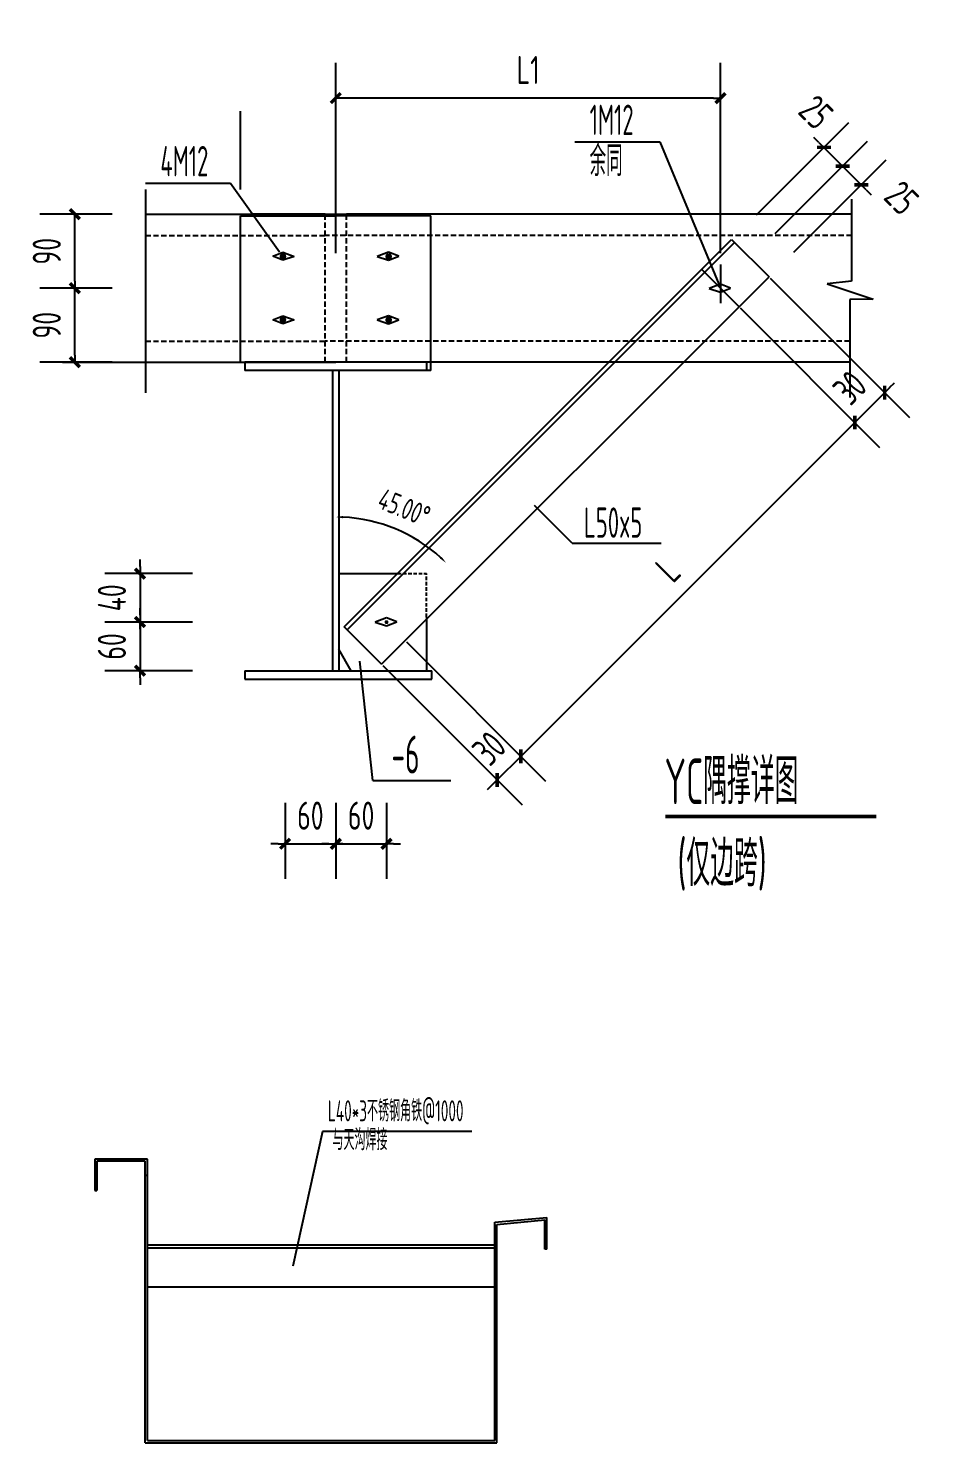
# Model space of a CAD drawing. Extents: x -138012 to 2129925, y -311560 to 0.
# Drawn here: x 1512962 to 1525783, y -178282 to -158155 of the extents above; entities that cross this region are included whole.
import ezdxf
from ezdxf.enums import TextEntityAlignment as Align

# ---------------------------------------------------------------- set-up
doc = ezdxf.new("R2010")
doc.units = 0
doc.header["$LTSCALE"] = 1000
doc.header["$MEASUREMENT"] = 0
doc.linetypes.add('CENTER', pattern=[1.2, 1, -0.1, 0, -0.1])
doc.linetypes.add('HIDDEN', pattern=[0.375, 0.25, -0.125])
doc.layers.get('0').update_dxf_attribs({"linetype": 'CONTINUOUS'})
doc.layers.get('Defpoints').update_dxf_attribs({"linetype": 'CONTINUOUS'})
for name, color, linetype in [('122', 8, 'CONTINUOUS'), ('DIM', 3, 'CONTINUOUS'), ('PUB_TEXT', 7, 'CONTINUOUS'), ('TEXT', 7, 'CONTINUOUS'), ('THICK', 6, 'CONTINUOUS'), ('TK', 4, 'CONTINUOUS')]:
    doc.layers.add(name, color=color, linetype=linetype)
doc.styles.add('DIM_FONT', font='SIMPLEX.shx', dxfattribs={"width": 0.8})
doc.styles.add('TSSD_REIN', font='tssdeng.shx', dxfattribs={"width": 0.7, "bigfont": 'tssdchn.shx'})
doc.dimstyles.new('DIMN', dxfattribs={"dimtxt": 300, "dimasz": 1, "dimexe": 250, "dimexo": 300, "dimgap": 150, "dimtad": 1, "dimdec": 0, "dimzin": 0, "dimdsep": 46, "dimtxsty": 'DIM_FONT', "dimblk": '_DIMX', "dimcen": 0.09, "dimclrt": 7, "dimadec": 0, "dimazin": 0, "dimtfac": 1, "dimtdec": 0, "dimtix": 1, "dimtmove": 2, "dimatfit": 3, "dimldrblk": '_DIMX', "dimfxl": 0, "dimtolj": 1, "dimtzin": 0, "dimarcsym": 0})
doc.dimstyles.new('TSSD_10_200', dxfattribs={"dimtxt": 450, "dimasz": 100, "dimexe": 500, "dimexo": 500, "dimgap": 200, "dimtad": 1, "dimdec": 0, "dimlfac": 0.05, "dimzin": 0, "dimdsep": 46, "dimtxsty": 'TSSD_REIN', "dimblk": '_TSDBK', "dimcen": 0, "dimclrt": 7, "dimadec": 0, "dimazin": 0, "dimtfac": 1, "dimtdec": 0, "dimtix": 1, "dimtmove": 2, "dimatfit": 3, "dimfxl": 0, "dimtolj": 1, "dimtzin": 0, "dimarcsym": 0})

# ---------------------------------------------------------------- blocks, each defined once
blk = doc.blocks.new('_TSDBK')
blk.add_line((-1, 0), (0, 0))
at = {"const_width": 0.5}
blk.add_lwpolyline([(-0.7, -0.7), (0.7, 0.7)], dxfattribs=at)
blk = doc.blocks.new('*D117')
at = {"layer": 'Defpoints', "color": 0}
for p in [(1523160, -161356), (1522735, -161782), (1525143, -163339)]:
    blk.add_point(p, dxfattribs=at)
at = {"layer": 'DIM', "color": 0, "lineweight": -2}
for p, q in [((1523514, -161710), (1525496, -163693)), ((1523088, -162135), (1525071, -164118)), ((1525213, -163268), (1525284, -163198)), ((1524717, -163764), (1525143, -163339)), ((1524647, -163835), (1524576, -163906))]:
    blk.add_line(p, q, dxfattribs=at)
at = {"layer": 'DIM', "color": 0, "lineweight": -2, "xscale": 100, "yscale": 100, "zscale": 100}
for p, rotation in [((1525143, -163339), 224.9999999999843), ((1524717, -163764), 44.99999999998433)]:
    blk.add_blockref('_TSDBK', p, dxfattribs=dict(at, rotation=rotation))
at = {"layer": 'DIM', "color": 7, "insert": (1524647, -163269), "char_height": 400, "attachment_point": 5, "rotation": 45, "style": 'TSSD_REIN'}
blk.add_mtext('\\A1;30', dxfattribs=at)
blk = doc.blocks.new('*D118')
at = {"layer": 'Defpoints', "color": 0}
for p in [(1522736, -161783), (1524717, -163764), (1517985, -166533)]:
    blk.add_point(p, dxfattribs=at)
at = {"layer": 'DIM', "color": 0, "lineweight": -2}
for p, q in [((1523090, -162136), (1525071, -164118)), ((1520038, -168444), (1524647, -163835)), ((1518339, -166887), (1520320, -168868))]:
    blk.add_line(p, q, dxfattribs=at)
at = {"layer": 'DIM', "color": 0, "lineweight": -2, "xscale": 100, "yscale": 100, "zscale": 100}
for p, rotation in [((1524717, -163764), 45.0000000000323), ((1519967, -168515), 225.0000000000323)]:
    blk.add_blockref('_TSDBK', p, dxfattribs=dict(at, rotation=rotation))
at = {"layer": 'DIM', "color": 7, "insert": (1522059, -165857), "char_height": 400, "attachment_point": 5, "rotation": 45, "style": 'TSSD_REIN'}
blk.add_mtext('\\A1;L', dxfattribs=at)
blk = doc.blocks.new('*D119')
at = {"color": 0, "lineweight": -2}
blk.add_arc((1517335, -167325), 2216, 47.5863, 87.4137, dxfattribs=at)
at = {"color": 0}
for points in [[(1517435, -165128), (1517436, -165095), (1517335, -165109)], [(1518841, -165677), (1518818, -165701), (1518902, -165758)]]:
    blk.add_solid(points, dxfattribs=at)
at = {"layer": 'Defpoints', "color": 0}
for p in [(1517335, -158155), (1523558, -161102), (1518443, -165406), (1517632, -167028), (1517335, -169206)]:
    blk.add_point(p, dxfattribs=at)
at = {"color": 7, "insert": (1518309, -164974), "char_height": 300, "attachment_point": 5, "rotation": 337.5, "style": 'TSSD_REIN'}
blk.add_mtext('\\A1;45.00°', dxfattribs=at)
blk = doc.blocks.new('_DIMX')
blk.add_line((-150, 0), (150, 0))
at = {"const_width": 50}
blk.add_lwpolyline([(-70, -70), (70, 70)], dxfattribs=at)
blk = doc.blocks.new('*D120')
at = {"layer": 'Defpoints', "color": 0}
for p in [(1516614, -168677), (1517335, -168677), (1517335, -169759)]:
    blk.add_point(p, dxfattribs=at)
at = {"layer": 'DIM', "color": 0, "lineweight": -2}
for p, q in [((1516614, -169177), (1516614, -170259)), ((1517335, -169177), (1517335, -170259)), ((1516514, -169759), (1516414, -169759)), ((1516614, -169759), (1517335, -169759)), ((1517435, -169759), (1517535, -169759))]:
    blk.add_line(p, q, dxfattribs=at)
at = {"layer": 'DIM', "color": 0, "lineweight": -2, "xscale": 100, "yscale": 100, "zscale": 100}
blk.add_blockref('_TSDBK', (1516614, -169759), dxfattribs=at)
at = {"layer": 'DIM', "color": 0, "lineweight": -2, "xscale": 100, "yscale": 100, "zscale": 100, "rotation": 180}
blk.add_blockref('_TSDBK', (1517335, -169759), dxfattribs=at)
at = {"layer": 'DIM', "color": 7, "insert": (1516974, -169359), "char_height": 400, "attachment_point": 5, "style": 'TSSD_REIN'}
blk.add_mtext('\\A1;60', dxfattribs=at)
blk = doc.blocks.new('*D121')
at = {"layer": 'Defpoints', "color": 0}
for p in [(1515798, -165914), (1514551, -166605), (1515798, -166605)]:
    blk.add_point(p, dxfattribs=at)
at = {"layer": 'DIM', "color": 0, "lineweight": -2}
for p, q in [((1514551, -165814), (1514551, -165714)), ((1515298, -165914), (1514051, -165914)), ((1514551, -165914), (1514551, -166605)), ((1515298, -166605), (1514051, -166605)), ((1514551, -166705), (1514551, -166805))]:
    blk.add_line(p, q, dxfattribs=at)
at = {"layer": 'DIM', "color": 0, "lineweight": -2, "xscale": 100, "yscale": 100, "zscale": 100}
for p, rotation in [((1514551, -165914), 270), ((1514551, -166605), 90)]:
    blk.add_blockref('_TSDBK', p, dxfattribs=dict(at, rotation=rotation))
at = {"layer": 'DIM', "color": 7, "insert": (1514151, -166259), "char_height": 400, "attachment_point": 5, "rotation": 90, "style": 'TSSD_REIN'}
blk.add_mtext('\\A1;40', dxfattribs=at)
blk = doc.blocks.new('*D122')
at = {"layer": 'Defpoints', "color": 0}
for p in [(1515798, -166605), (1514551, -167297), (1515798, -167297)]:
    blk.add_point(p, dxfattribs=at)
at = {"layer": 'DIM', "color": 0, "lineweight": -2}
for p, q in [((1514551, -166505), (1514551, -166405)), ((1515298, -166605), (1514051, -166605)), ((1514551, -166605), (1514551, -167297)), ((1515298, -167297), (1514051, -167297)), ((1514551, -167397), (1514551, -167497))]:
    blk.add_line(p, q, dxfattribs=at)
at = {"layer": 'DIM', "color": 0, "lineweight": -2, "xscale": 100, "yscale": 100, "zscale": 100}
for p, rotation in [((1514551, -166605), 270), ((1514551, -167297), 90)]:
    blk.add_blockref('_TSDBK', p, dxfattribs=dict(at, rotation=rotation))
at = {"layer": 'DIM', "color": 7, "insert": (1514151, -166951), "char_height": 400, "attachment_point": 5, "rotation": 90, "style": 'TSSD_REIN'}
blk.add_mtext('\\A1;60', dxfattribs=at)
blk = doc.blocks.new('*D123')
at = {"layer": 'Defpoints', "color": 0}
for p in [(1517335, -168677), (1518057, -168677), (1518057, -169759)]:
    blk.add_point(p, dxfattribs=at)
at = {"layer": 'DIM', "color": 0, "lineweight": -2}
for p, q in [((1517335, -169177), (1517335, -170259)), ((1518057, -169177), (1518057, -170259)), ((1517235, -169759), (1517135, -169759)), ((1517335, -169759), (1518057, -169759)), ((1518157, -169759), (1518257, -169759))]:
    blk.add_line(p, q, dxfattribs=at)
at = {"layer": 'DIM', "color": 0, "lineweight": -2, "xscale": 100, "yscale": 100, "zscale": 100}
blk.add_blockref('_TSDBK', (1517335, -169759), dxfattribs=at)
at = {"layer": 'DIM', "color": 0, "lineweight": -2, "xscale": 100, "yscale": 100, "zscale": 100, "rotation": 180}
blk.add_blockref('_TSDBK', (1518057, -169759), dxfattribs=at)
at = {"layer": 'DIM', "color": 7, "insert": (1517696, -169359), "char_height": 400, "attachment_point": 5, "style": 'TSSD_REIN'}
blk.add_mtext('\\A1;60', dxfattribs=at)
blk = doc.blocks.new('*D124')
at = {"layer": 'Defpoints', "color": 0}
for p in [(1517985, -166533), (1517650, -166868), (1519632, -168850)]:
    blk.add_point(p, dxfattribs=at)
at = {"layer": 'DIM', "color": 0, "lineweight": -2}
for p, q in [((1518339, -166887), (1520320, -168868)), ((1518004, -167222), (1519985, -169203)), ((1520038, -168444), (1520108, -168373)), ((1519967, -168515), (1519632, -168850)), ((1519561, -168921), (1519490, -168991))]:
    blk.add_line(p, q, dxfattribs=at)
at = {"layer": 'DIM', "color": 0, "lineweight": -2, "xscale": 100, "yscale": 100, "zscale": 100}
for p, rotation in [((1519967, -168515), 225.0000000000199), ((1519632, -168850), 45.00000000001992)]:
    blk.add_blockref('_TSDBK', p, dxfattribs=dict(at, rotation=rotation))
at = {"layer": 'DIM', "color": 7, "insert": (1519517, -168400), "char_height": 400, "attachment_point": 5, "rotation": 45, "style": 'TSSD_REIN'}
blk.add_mtext('\\A1;30', dxfattribs=at)
blk = doc.blocks.new('*D125')
at = {"layer": 'Defpoints', "color": 0}
for p in [(1524544, -160116), (1522966, -161162), (1523232, -161428)]:
    blk.add_point(p, dxfattribs=at)
at = {"layer": 'DIM', "color": 0, "lineweight": -2}
for p, q in [((1523320, -160809), (1524632, -159497)), ((1523585, -161075), (1524897, -159763)), ((1524207, -159780), (1524137, -159709)), ((1524278, -159850), (1524544, -160116)), ((1524615, -160187), (1524685, -160258))]:
    blk.add_line(p, q, dxfattribs=at)
at = {"layer": 'DIM', "color": 0, "lineweight": -2, "xscale": 100, "yscale": 100, "zscale": 100}
for p, rotation in [((1524278, -159850), 315.0000000000501), ((1524544, -160116), 135.0000000000502)]:
    blk.add_blockref('_TSDBK', p, dxfattribs=dict(at, rotation=rotation))
at = {"layer": 'DIM', "color": 7, "insert": (1524166, -159349), "char_height": 400, "attachment_point": 5, "rotation": 315, "style": 'TSSD_REIN'}
blk.add_mtext('\\A1;25', dxfattribs=at)
blk = doc.blocks.new('*D126')
at = {"layer": 'Defpoints', "color": 0}
for p in [(1524544, -160116), (1523232, -161428), (1523498, -161694)]:
    blk.add_point(p, dxfattribs=at)
at = {"layer": 'DIM', "color": 0, "lineweight": -2}
for p, q in [((1523585, -161075), (1524897, -159763)), ((1524473, -160045), (1524402, -159975)), ((1523851, -161340), (1525163, -160028)), ((1524810, -160382), (1524544, -160116)), ((1524880, -160453), (1524951, -160523))]:
    blk.add_line(p, q, dxfattribs=at)
at = {"layer": 'DIM', "color": 0, "lineweight": -2, "xscale": 100, "yscale": 100, "zscale": 100}
for p, rotation in [((1524544, -160116), 315.0000000000502), ((1524810, -160382), 135.0000000000502)]:
    blk.add_blockref('_TSDBK', p, dxfattribs=dict(at, rotation=rotation))
at = {"layer": 'DIM', "color": 7, "insert": (1525383, -160569), "char_height": 400, "attachment_point": 5, "rotation": 315, "style": 'TSSD_REIN'}
blk.add_mtext('\\A1;25', dxfattribs=at)
blk = doc.blocks.new('*D127')
at = {"layer": 'Defpoints', "color": 0}
for p in [(1517335, -159148), (1517335, -161853), (1522807, -161853)]:
    blk.add_point(p, dxfattribs=at)
at = {"layer": 'DIM', "color": 0, "lineweight": -2}
for p, q in [((1517335, -161353), (1517335, -158648)), ((1522807, -161353), (1522807, -158648)), ((1522707, -159148), (1517435, -159148))]:
    blk.add_line(p, q, dxfattribs=at)
at = {"layer": 'DIM', "color": 0, "lineweight": -2, "xscale": 100, "yscale": 100, "zscale": 100, "rotation": 180}
blk.add_blockref('_TSDBK', (1517335, -159148), dxfattribs=at)
at = {"layer": 'DIM', "color": 0, "lineweight": -2, "xscale": 100, "yscale": 100, "zscale": 100}
blk.add_blockref('_TSDBK', (1522807, -159148), dxfattribs=at)
at = {"layer": 'DIM', "color": 7, "insert": (1520071, -158748), "char_height": 400, "attachment_point": 5, "style": 'TSSD_REIN'}
blk.add_mtext('\\A1;L1', dxfattribs=at)
blk = doc.blocks.new('*D128')
at = {"layer": 'Defpoints', "color": 0}
for p in [(1513625, -161853), (1514656, -161853), (1514656, -162906)]:
    blk.add_point(p, dxfattribs=at)
at = {"layer": 'DIM', "color": 0, "lineweight": -2}
for p, q in [((1514156, -161853), (1513125, -161853)), ((1513625, -162806), (1513625, -161953)), ((1514156, -162906), (1513125, -162906))]:
    blk.add_line(p, q, dxfattribs=at)
at = {"layer": 'DIM', "color": 0, "lineweight": -2, "xscale": 100, "yscale": 100, "zscale": 100}
for p, rotation in [((1513625, -161853), 90), ((1513625, -162906), 270)]:
    blk.add_blockref('_TSDBK', p, dxfattribs=dict(at, rotation=rotation))
at = {"layer": 'DIM', "color": 7, "insert": (1513225, -162380), "char_height": 400, "attachment_point": 5, "rotation": 90, "style": 'TSSD_REIN'}
blk.add_mtext('\\A1;90', dxfattribs=at)
blk = doc.blocks.new('*D129')
at = {"layer": 'Defpoints', "color": 0}
for p in [(1513625, -160801), (1514656, -160801), (1514656, -161853)]:
    blk.add_point(p, dxfattribs=at)
at = {"layer": 'DIM', "color": 0, "lineweight": -2}
for p, q in [((1514156, -160801), (1513125, -160801)), ((1513625, -161753), (1513625, -160901)), ((1514156, -161853), (1513125, -161853))]:
    blk.add_line(p, q, dxfattribs=at)
at = {"layer": 'DIM', "color": 0, "lineweight": -2, "xscale": 100, "yscale": 100, "zscale": 100}
for p, rotation in [((1513625, -160801), 90), ((1513625, -161853), 270)]:
    blk.add_blockref('_TSDBK', p, dxfattribs=dict(at, rotation=rotation))
at = {"layer": 'DIM', "color": 7, "insert": (1513225, -161327), "char_height": 400, "attachment_point": 5, "rotation": 90, "style": 'TSSD_REIN'}
blk.add_mtext('\\A1;90', dxfattribs=at)

msp = doc.modelspace()

# ---------------------------------------------------------------- linework, layer by layer
at = {"color": 3}
for p, q in [((1515982.012, -160448.258), (1515982.012, -159335.154)), ((1520735.244, -159771.086), (1521945.476, -159771.086)), ((1520735.244, -159771.086), (1521945.476, -159771.086)), ((1521945.476, -159771.086), (1522806.573, -161853.413)), ((1521945.476, -159771.086), (1522806.573, -161853.413)), ((1514628.645, -160359.287), (1515838.877, -160359.287)), ((1515838.877, -160359.287), (1516536.411, -161338.246)), ((1524672.123, -160588.175), (1524672.123, -161751.055)), ((1524672.123, -161751.055), (1524323.136, -161791.563)), ((1524323.136, -161791.563), (1524977.487, -162009.887)), ((1524977.487, -162009.887), (1524644.689, -162015.22)), ((1524644.689, -162015.22), (1524644.689, -163407.162)), ((1520695.948, -165482.721), (1520159.901, -164946.674)), ((1520695.948, -165482.721), (1521963.449, -165482.721)), ((1517863.258, -168856.286), (1517677.517, -167161.86)), ((1517863.258, -168856.286), (1518971.153, -168856.286))]:
    msp.add_line(p, q, dxfattribs=at)
at = {"color": 7}
for p, q in [((1514628.645, -160800.794), (1518535.304, -160800.794)), ((1517185.005, -160800.794), (1516135.455, -160800.794)), ((1524672.123, -160800.794), (1517485.754, -160800.794)), ((1515982.012, -160823.258), (1517335.38, -160823.258)), ((1515982.012, -162906.032), (1515982.012, -160823.258)), ((1518688.747, -160823.258), (1517335.38, -160823.258)), ((1518688.747, -162906.032), (1518688.747, -160823.258)), ((1517455.2, -166673.133), (1522966.069, -161162.264)), ((1517497.732, -166715.665), (1523008.601, -161204.796)), ((1522966.069, -161162.264), (1523497.722, -161693.917)), ((1517986.853, -167204.786), (1523497.722, -161693.917)), ((1521222.301, -162906.032), (1517335.38, -162906.032)), ((1524644.689, -162906.032), (1522285.607, -162906.032)), ((1518626.922, -166532.967), (1518626.922, -167296.957)), ((1517986.853, -167204.786), (1517455.2, -166673.133)), ((1517553.911, -167296.957), (1517380.492, -166990.083))]:
    msp.add_line(p, q, dxfattribs=at)
at = {"color": 3, "linetype": 'HIDDEN', "ltscale": 0.3}
for p, q in [((1517185.005, -162906.032), (1517185.005, -160800.794)), ((1517485.754, -162906.032), (1517485.754, -160800.794)), ((1514628.645, -161101.542), (1517185.005, -161101.542)), ((1524672.123, -161101.542), (1517185.005, -161101.542)), ((1514628.645, -162605.284), (1517185.005, -162605.284)), ((1524644.689, -162605.284), (1517185.005, -162605.284))]:
    msp.add_line(p, q, dxfattribs=at)
at = {"color": 6}
for p, q in [((1516438.479, -161399.317), (1516583.509, -161342.626)), ((1516583.509, -161456.009), (1516438.479, -161399.317)), ((1516583.509, -161342.626), (1516745.465, -161402.291)), ((1516745.465, -161402.291), (1516583.509, -161456.009)), ((1518087.25, -161342.626), (1517925.294, -161402.291)), ((1517925.294, -161402.291), (1518087.25, -161456.009)), ((1518232.28, -161399.317), (1518087.25, -161342.626)), ((1518087.25, -161456.009), (1518232.28, -161399.317)), ((1522806.573, -161796.173), (1522644.617, -161855.838)), ((1522951.603, -161852.864), (1522806.573, -161796.173)), ((1522644.617, -161855.838), (1522806.573, -161909.557)), ((1522806.573, -161909.557), (1522951.603, -161852.864)), ((1516438.479, -162301.561), (1516583.509, -162244.87)), ((1516583.509, -162358.254), (1516438.479, -162301.561)), ((1516583.509, -162244.87), (1516745.465, -162304.535)), ((1516745.465, -162304.535), (1516583.509, -162358.254)), ((1518087.25, -162244.87), (1517925.294, -162304.535)), ((1517925.294, -162304.535), (1518087.25, -162358.254)), ((1518232.28, -162301.561), (1518087.25, -162244.87)), ((1518087.25, -162358.254), (1518232.28, -162301.561)), ((1518688.747, -162906.032), (1516043.837, -162906.032)), ((1516043.837, -162906.032), (1516043.837, -163026.331)), ((1518626.922, -162906.032), (1518626.922, -163026.331)), ((1518688.747, -163026.331), (1518688.747, -162906.032)), ((1518688.747, -163026.331), (1516043.837, -163026.331)), ((1517290.267, -163026.331), (1517290.267, -167296.957)), ((1517380.492, -163026.331), (1517380.492, -167296.957)), ((1518057.175, -166545.571), (1517895.22, -166605.236)), ((1517895.22, -166605.236), (1518057.175, -166658.955)), ((1518202.205, -166602.262), (1518057.175, -166545.571)), ((1518057.175, -166658.955), (1518202.205, -166602.262)), ((1516043.837, -167296.957), (1518703.767, -167296.957)), ((1516043.837, -167296.957), (1516043.837, -167417.256)), ((1516043.837, -167417.256), (1518703.767, -167417.256)), ((1518703.767, -167417.256), (1518703.767, -167296.957))]:
    msp.add_line(p, q, dxfattribs=at)
at = {"color": 4, "linetype": 'CENTER', "ltscale": 5}
for p, q in [((1522540.747, -161587.586), (1523072.4, -162119.239)), ((1522806.573, -161515.916), (1522806.573, -162067.228))]:
    msp.add_line(p, q, dxfattribs=at)
at = {"color": 4, "linetype": 'HIDDEN', "ltscale": 200}
msp.add_line((1522285.607, -162906.032), (1521222.301, -162906.032), dxfattribs=at)
at = {"color": 0}
msp.add_line((1517380.492, -165913.515), (1518214.819, -165913.515), dxfattribs=at)
at = {"color": 3, "linetype": 'HIDDEN', "ltscale": 0.2}
for p in [(1518214.819, -165913.515), (1518626.922, -166532.967)]:
    msp.add_line(p, (1518626.922, -165913.515), dxfattribs=at)
for p, q in [((1517145.264, -173851.467), (1516723.798, -175769.288)), ((1519269.433, -173851.467), (1517145.264, -173851.467)), ((1519596.565, -175468.703), (1514656.565, -175468.703)), ((1519596.565, -175513.703), (1514656.565, -175513.703)), ((1519596.565, -176068.703), (1514656.565, -176068.703))]:
    msp.add_line(p, q)
at = {"ltscale": 0.05}
for p, q in [((1514656.565, -174244.633), (1513906.565, -174244.633)), ((1513906.565, -174244.633), (1513906.565, -174694.633)), ((1514626.565, -174274.633), (1513936.565, -174274.633)), ((1513936.565, -174274.633), (1513936.565, -174694.633)), ((1514626.565, -178281.627), (1514626.565, -174274.633)), ((1514656.565, -178251.627), (1514656.565, -174244.633)), ((1513906.565, -174694.633), (1513936.565, -174694.633)), ((1519596.565, -175144.633), (1520339.272, -175079.06)), ((1520339.272, -175529.06), (1520339.272, -175079.06)), ((1519596.565, -178251.627), (1519596.565, -175144.633)), ((1519626.565, -175174.633), (1520309.272, -175109.06)), ((1519626.565, -178281.627), (1519626.565, -175174.633)), ((1520309.272, -175529.06), (1520309.272, -175109.06)), ((1520339.272, -175529.06), (1520309.272, -175529.06)), ((1514626.565, -178281.627), (1519626.565, -178281.627)), ((1514656.565, -178251.627), (1519596.565, -178251.627))]:
    msp.add_line(p, q, dxfattribs=at)
msp.add_lwpolyline([(1514628.645, -160448.258), (1514628.645, -163342.985)])
at = {"color": 3, "const_width": 46.8}
for points in [[(1516560.109, -161402.291, 1), (1516606.909, -161402.291, 1)], [(1518110.65, -161402.291, -1), (1518063.851, -161402.291, -1)], [(1516560.109, -162304.535, 1), (1516606.909, -162304.535, 1)], [(1518110.65, -162304.535, -1), (1518063.851, -162304.535, -1)]]:
    msp.add_lwpolyline(points, format="xyb", close=True, dxfattribs=at)
at = {"layer": '122', "color": 3, "ltscale": 50, "const_width": 28.08}
msp.add_lwpolyline([(1518071.215, -166605.236, -1), (1518043.136, -166605.236, -1)], format="xyb", close=True, dxfattribs=at)
at = {"layer": 'Defpoints', "color": 0, "linetype": 'ByBlock'}
for p in [(1514290.627, -160800.794), (1523497.722, -161693.917), (1522806.573, -161853.413), (1523072.4, -162119.239), (1518969.139, -166605.236), (1516144.792, -167074.028), (1516144.792, -167074.028), (1516043.837, -167296.957), (1516613.584, -167296.957), (1516613.584, -167296.957), (1518057.175, -167296.957), (1518057.175, -167296.957), (1518057.175, -167296.957), (1518057.175, -167296.957), (1514328.721, -170500.621), (1514328.721, -170500.621)]:
    msp.add_point(p, dxfattribs=at)
at = {"layer": 'DIM'}
msp.add_line((1513448.458, -162906.032), (1517335.38, -162906.032), dxfattribs=at)
at = {"layer": 'THICK', "const_width": 50.399}
msp.add_lwpolyline([(1522020.932, -169369.93), (1525024.475, -169369.93)], dxfattribs=at)
at = {"layer": 'TK'}
msp.add_line((1514656.565, -174481.657), (1514626.565, -174481.657), dxfattribs=at)

# ---------------------------------------------------------------- texts
at = {"color": 7, "linetype": 'ByBlock', "style": 'TSSD_REIN', "width": 0.55}
msp.add_text('-6', height=539.9946, dxfattribs=at).set_placement((1518128.122, -168758.718))
at = {"layer": 'PUB_TEXT', "style": 'TSSD_REIN', "width": 0.57}
for s, p in [('1M12', (1520946.49, -159673.518)), ('1M12', (1520946.49, -159673.518)), ('余同', (1520946.49, -160257.064)), ('余同', (1520946.49, -160257.064)), ('4M12', (1514839.891, -160261.72)), ('L50x5', (1520864.201, -165404.465))]:
    msp.add_text(s, height=431.9957, dxfattribs=at).set_placement(p)
at = {"layer": 'TEXT', "color": 7, "style": 'TSSD_REIN', "width": 0.55}
for s, p in [('YC隅撑详图 ', (1522011.658, -169194.419)), ('(仅边跨)', (1522195.398, -170361.757))]:
    msp.add_text(s, height=648, dxfattribs=at).set_placement(p)
at = {"layer": 'TEXT', "color": 0, "style": 'TSSD_REIN', "width": 0.55}
for s, p in [('L40*3不锈钢角铁@1000', (1517222.797, -173798.933)), ('与天沟焊接', (1517288.308, -174209.499))]:
    msp.add_text(s, height=300, dxfattribs=at).set_placement(p, align=Align.BOTTOM_LEFT)

# ---------------------------------------------------------------- dimensions: what is measured, and where the dimension line sits
dim = msp.add_angular_dim_2l(base=(1518443.154, -165405.884), line1=((1517335.38, -158154.997), (1517335.38, -169206.327)), line2=((1517631.853, -167028.133), (1523558.444, -161101.542)), dimstyle='DIMN', override={"dimasz": 100, "dimdec": 2, "dimtxsty": 'TSSD_REIN', "dimadec": 2, "dimtdec": 2})
dim.commit()
dim.dimension.update_dxf_attribs({"geometry": '*D119', "text_midpoint": (1518308.886, -164974.353)})
at = {"layer": 'DIM'}
dim = msp.add_linear_dim(base=(1517335.38, -159147.654), p1=(1522806.573, -161853.413), p2=(1517335.38, -161853.413), text='L1', dimstyle='TSSD_10_200', override={"dimtxt": 400}, dxfattribs=at)
dim.commit()
dim.dimension.update_dxf_attribs({"geometry": '*D127', "text_midpoint": (1520070.976, -158747.654)})
for p1, angle, picture, middle in [((1522966.069, -161162.264), 315, '*D125', (1524166.441, -159348.963)), ((1523497.722, -161693.917), 135, '*D126', (1525383.014, -160569.334))]:
    dim = msp.add_linear_dim(base=(1524543.881, -160116.105), p1=p1, p2=(1523231.896, -161428.091), angle=angle, text='25', dimstyle='TSSD_10_200', override={"dimtxt": 400}, dxfattribs=at)
    dim.commit()
    dim.dimension.update_dxf_attribs({"geometry": picture, "text_midpoint": middle, "dimtype": 129})
for p1, p2, distance, text, picture, middle in [((1514656.078, -161853.413), (1514656.078, -160800.794), 1031.45, '90', '*D129', (1513224.628, -161327.103)), ((1522734.738, -161781.578), (1523160.061, -161356.256), -2803.955, '30', '*D117', (1524647.253, -163268.77)), ((1514656.078, -162906.032), (1514656.078, -161853.413), 1031.45, '90', '*D128', (1513224.628, -162379.722)), ((1517985.341, -166533.401), (1522735.951, -161782.791), -2802.241, 'L', '*D118', (1522059.286, -165856.736)), ((1515797.691, -165913.514), (1515797.691, -166605.238), -1246.446, '40', '*D121', (1514151.245, -166259.376)), ((1515797.691, -166605.238), (1515797.691, -167296.954), -1246.446, '60', '*D122', (1514151.245, -166951.096)), ((1517985.341, -166533.401), (1517650.404, -166868.337), 2802.241, '30', '*D124', (1519516.513, -168399.51)), ((1516613.585, -168676.559), (1517335.377, -168676.559), -1082.919, '60', '*D120', (1516974.481, -169359.477)), ((1517335.377, -168676.559), (1518057.179, -168676.559), -1082.919, '60', '*D123', (1517696.278, -169359.477))]:
    dim = msp.add_aligned_dim(p1=p1, p2=p2, distance=distance, text=text, dimstyle='TSSD_10_200', override={"dimtxt": 400}, dxfattribs=at)
    dim.commit()
    dim.dimension.update_dxf_attribs({"geometry": picture, "text_midpoint": middle})

doc.saveas('drawing.dxf')
